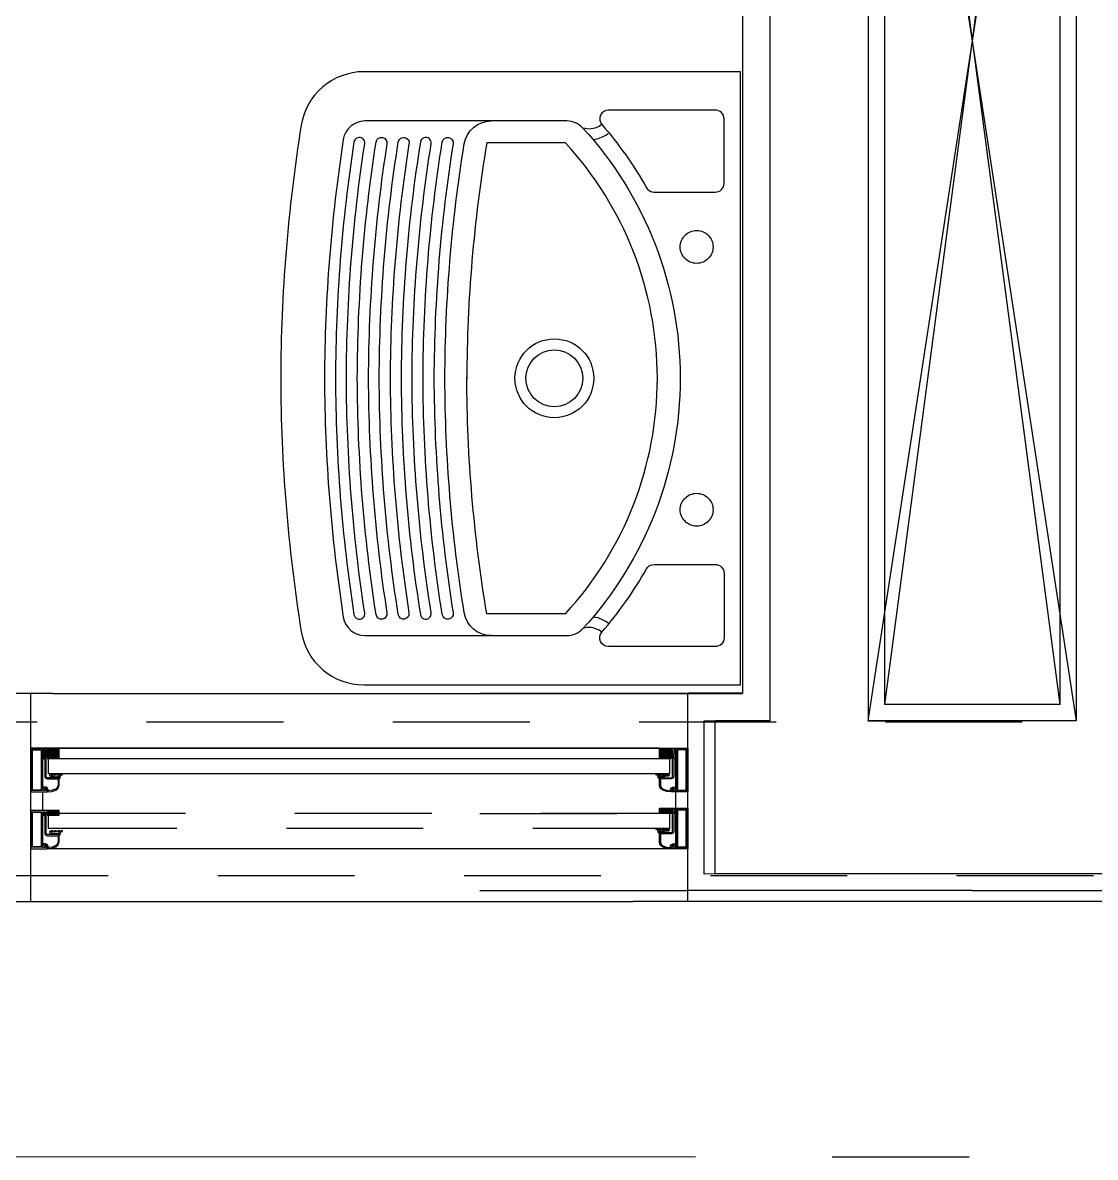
# Model space of a CAD drawing. Header units: millimetres. Extents: x 188.6 to 263.2, y 40.1 to 120.1.
# Drawn here: x 222.609 to 223.589, y 87.661 to 88.697 of the extents above; entities that cross this region are included whole.
import ezdxf

# ---------------------------------------------------------------- set-up
doc = ezdxf.new("R2010")
doc.units = ezdxf.units.MM
for name, pattern in [('_XREF_APTOS 603 E 604$0$DASHED', [15, 12, -3]), ('_XREF_APTOS 603 E 604$0$XREF-TIPO$0$HIDDEN', [0.375, 0.25, -0.125]), ('_XREF_APTOS 605 E 606_R01$0$XREF-TIPO$0$HIDDEN', [0.375, 0.25, -0.125]), ('CENTER2', [1.125, 0.75, -0.125, 0.125, -0.125]), ('HIDDEN2', [0.1875, 0.125, -0.0625])]:
    doc.linetypes.add(name, pattern=pattern)
for name, color, linetype in [('_XREF_APTOS 603 E 604$0$A-MC-ALVENARIA', 8, 'Continuous'), ('_XREF_APTOS 603 E 604$0$I-MC-INDICAÇÕES', 8, 'Continuous'), ('_XREF_APTOS 603 E 604$0$L-MC-LAYOUT MOLHADO', 8, 'Continuous'), ('_XREF_APTOS 603 E 604$0$R-MC-REBOCO', 8, 'Continuous'), ('_XREF_APTOS 603 E 604$0$XREF-TIPO$0$V-MC-VISTA1', 8, 'Continuous'), ('_XREF_APTOS 603 E 604$0$XREF-TIPO$0$V-MC-VISTA2', 8, 'Continuous'), ('ARQ', 8, 'Continuous'), ('ARQ-BASE', 8, 'Continuous'), ('ESTR-VIGAS', 11, 'HIDDEN2'), ('ESTRUTURA', 7, 'Continuous'), ('GAS-TUBO-PISO', 6, 'CENTER2')]:
    doc.layers.add(name, color=color, linetype=linetype)

# ---------------------------------------------------------------- blocks, each defined once
blk = doc.blocks.new('COBERTURA_29-09-2016')
at = {"layer": 'ESTR-VIGAS'}
for points in [[(17.97, 1.68), (15.66, 1.68)], [(15.66, 1.54), (17.97, 1.54)]]:
    blk.add_lwpolyline(points, dxfattribs=at)
blk = doc.blocks.new('_XREF_APTOS 603 E 604$0$XREF-TIPO$0$Z$W@#1289')
at = {"layer": 'ARQ'}
h = blk.add_hatch(dxfattribs=at)
h.set_pattern_fill('ANSI31', color=252, scale=0.0003, style=0)
h.set_pattern_definition([(45, (135.6619814, -159.2381184), (-0.000673519209, 0.000673519209), [])])
h.paths.add_polyline_path([(-0.0352, 0.0907), (-0.0242, 0.0907), (-0.0242, 0.0824), (-0.0334, 0.0824), (-0.0352, 0.0824)])
h = blk.add_hatch(dxfattribs=at)
h.set_pattern_fill('ANSI31', color=252, scale=0.0003, style=0)
h.set_pattern_definition([(45, (136.2213063, -159.2343157), (-0.000673519209, 0.000673519209), [])])
h.paths.add_polyline_path([(0.5352, 0.0824), (0.5352, 0.0907), (0.5242, 0.0907), (0.5242, 0.0824)])
h = blk.add_hatch(dxfattribs=at)
h.set_pattern_fill('ANSI31', color=252, scale=0.0003, style=0)
h.set_pattern_definition([(45, (135.6619836, -159.302569), (-0.000673519209, 0.000673519209), [])])
h.paths.add_polyline_path([(-0.0352, 0.0324), (-0.0352, 0.0357), (-0.0242, 0.0357), (-0.0242, 0.0324), (-0.0255, 0.0324)])
h = blk.add_hatch(dxfattribs=at)
h.set_pattern_fill('ANSI31', color=252, scale=0.0003, style=0)
h.set_pattern_definition([(45, (136.2213034, -159.3044761), (-0.000673519209, 0.000673519209), [])])
h.paths.add_polyline_path([(0.5242, 0.0305), (0.5242, 0.0338), (0.5352, 0.0338), (0.5352, 0.0305), (0.5338, 0.0305)])
at = {"layer": 'ARQ', "color": 8}
for p, q in [((-0.05, 0), (-0.05, 0.0919)), ((-0.0242, 0.0919), (0.5242, 0.0919)), ((-0.0392, 0.0369), (-0.0392, 0.0519)), ((0.5392, 0.035), (0.5392, 0.0519)), ((0.55, 0.035), (0.55, 0.0519)), ((-0.0392, 0), (0.5356, 0))]:
    blk.add_line(p, q, dxfattribs=at)
at = {"layer": 'ARQ'}
blk.add_line((-0.0392, 0), (-0.0392, 0.0353), dxfattribs=at)
for points in [[(-0.0242, 0.0919), (-0.05, 0.0919), (-0.05, 0.0519), (-0.0356, 0.0519, 0.446841), (-0.0352, 0.0523), (-0.0352, 0.0526, 0.480957), (-0.0357, 0.0531), (-0.0362, 0.0531), (-0.0362, 0.0547, 0.329606), (-0.0365, 0.0551), (-0.0367, 0.0552), (-0.0371, 0.0552), (-0.0373, 0.0549), (-0.0373, 0.0535, -0.409991), (-0.0377, 0.0531), (-0.0388, 0.0531, -0.414214), (-0.0392, 0.0535), (-0.0392, 0.0903, -0.414214), (-0.0388, 0.0907), (-0.0377, 0.0907, -0.414214), (-0.0373, 0.0903), (-0.0373, 0.0833, 0.414214), (-0.0369, 0.0829), (-0.0366, 0.0829, 0.414214), (-0.0362, 0.0833), (-0.0362, 0.0903, -0.414214), (-0.0358, 0.0907), (-0.0242, 0.0907), (-0.0242, 0.0919)], [(0.5242, 0.0919), (0.55, 0.0919), (0.55, 0.0519), (0.5356, 0.0519, -0.446841), (0.5352, 0.0523), (0.5352, 0.0526, -0.480957), (0.5357, 0.0531), (0.5362, 0.0531), (0.5362, 0.0547, -0.329606), (0.5365, 0.0551), (0.5367, 0.0552), (0.5371, 0.0552), (0.5373, 0.0549), (0.5373, 0.0535, 0.409991), (0.5377, 0.0531), (0.5388, 0.0531, 0.414214), (0.5392, 0.0535), (0.5392, 0.0903, 0.414214), (0.5388, 0.0907), (0.5377, 0.0907, 0.414214), (0.5373, 0.0903), (0.5373, 0.0833, -0.414214), (0.5369, 0.0829), (0.5366, 0.0829, -0.414214), (0.5362, 0.0833), (0.5362, 0.0903, 0.414214), (0.5358, 0.0907), (0.5242, 0.0907), (0.5242, 0.0919)], [(-0.0242, 0.0369), (-0.05, 0.0369), (-0.05, 0), (-0.0356, 0, 0.446841), (-0.0352, 0.0004), (-0.0352, 0.0007, 0.480957), (-0.0357, 0.0012), (-0.0362, 0.0012), (-0.0362, 0.0028, 0.329606), (-0.0365, 0.0032), (-0.0367, 0.0033), (-0.0371, 0.0033), (-0.0373, 0.003), (-0.0373, 0.0016, -0.409991), (-0.0377, 0.0012), (-0.0388, 0.0012, -0.414214), (-0.0392, 0.0016), (-0.0392, 0.0353, -0.414214), (-0.0388, 0.0357), (-0.0377, 0.0357, -0.414214), (-0.0373, 0.0353), (-0.0373, 0.0333, 0.414214), (-0.0369, 0.0329), (-0.0366, 0.0329, 0.414214), (-0.0362, 0.0333), (-0.0362, 0.0353, -0.414214), (-0.0358, 0.0357), (-0.0242, 0.0357), (-0.0242, 0.0369)], [(0.5242, 0.035), (0.55, 0.035), (0.55, 0), (0.5356, 0, -0.446841), (0.5352, 0.0004), (0.5352, 0.0007, -0.480957), (0.5357, 0.0012), (0.5362, 0.0012), (0.5362, 0.0028, -0.329606), (0.5365, 0.0032), (0.5367, 0.0033), (0.5371, 0.0033), (0.5373, 0.003), (0.5373, 0.0016, 0.409991), (0.5377, 0.0012), (0.5388, 0.0012, 0.414214), (0.5392, 0.0016), (0.5392, 0.0334, 0.414214), (0.5388, 0.0338), (0.5377, 0.0338, 0.414214), (0.5373, 0.0334), (0.5373, 0.0314, -0.414214), (0.5369, 0.031), (0.5366, 0.031, -0.414214), (0.5362, 0.0314), (0.5362, 0.0334, 0.414214), (0.5358, 0.0338), (0.5242, 0.0338), (0.5242, 0.035)]]:
    blk.add_lwpolyline(points, format="xyb", dxfattribs=at)
for points in [[(-0.0489, 0.0907), (-0.0403, 0.0907), (-0.0403, 0.0532), (-0.0489, 0.0532), (-0.0489, 0.0907)], [(-0.0486, 0.0904), (-0.0406, 0.0904), (-0.0406, 0.0535), (-0.0486, 0.0535)], [(-0.0242, 0.0907), (-0.0352, 0.0907), (-0.0352, 0.0824), (-0.0242, 0.0824)], [(0.5242, 0.0907), (0.5352, 0.0907), (0.5352, 0.0824), (0.5242, 0.0824)], [(0.5489, 0.0907), (0.5403, 0.0907), (0.5403, 0.0532), (0.5489, 0.0532), (0.5489, 0.0907)], [(0.5486, 0.0904), (0.5406, 0.0904), (0.5406, 0.0535), (0.5486, 0.0535)], [(-0.0334, 0.0684), (0.5338, 0.0684), (0.5338, 0.0824), (-0.0334, 0.0824)], [(-0.0489, 0.0357), (-0.0403, 0.0357), (-0.0403, 0.0013), (-0.0489, 0.0013), (-0.0489, 0.0357)], [(-0.0486, 0.0354), (-0.0406, 0.0354), (-0.0406, 0.0016), (-0.0486, 0.0016)], [(-0.0242, 0.0357), (-0.0352, 0.0357), (-0.0352, 0.0324), (-0.0242, 0.0324)], [(0.5242, 0.0338), (0.5352, 0.0338), (0.5352, 0.0305), (0.5242, 0.0305)], [(0.5489, 0.0338), (0.5403, 0.0338), (0.5403, 0.0013), (0.5489, 0.0013), (0.5489, 0.0338)], [(0.5486, 0.0335), (0.5406, 0.0335), (0.5406, 0.0016), (0.5486, 0.0016)]]:
    blk.add_lwpolyline(points, close=True, dxfattribs=at)
for points in [[(-0.0242, 0.0581), (-0.0242, 0.0654), (-0.0243, 0.0656), (-0.0246, 0.0658), (-0.0248, 0.0658), (-0.0251, 0.0656), (-0.0252, 0.0654), (-0.0252, 0.0648), (-0.0352, 0.0648), (-0.0359, 0.065), (-0.0362, 0.0658), (-0.0362, 0.0818), (-0.0365, 0.0825), (-0.0376, 0.0829), (-0.0378, 0.0834), (-0.0375, 0.0835), (-0.0374, 0.0838), (-0.0376, 0.0892), (-0.038, 0.0894), (-0.0383, 0.0894), (-0.0387, 0.0892), (-0.0388, 0.0839), (-0.0388, 0.0834), (-0.0383, 0.0822), (-0.0372, 0.0818), (-0.0372, 0.0658), (-0.0366, 0.0643), (-0.0352, 0.0638), (-0.0256, 0.0638), (-0.0253, 0.0636), (-0.0252, 0.0634), (-0.0252, 0.0581), (-0.0259, 0.0558), (-0.0276, 0.0544), (-0.0307, 0.0534), (-0.0338, 0.0529), (-0.0341, 0.053), (-0.0342, 0.0533), (-0.0342, 0.0539), (-0.0345, 0.0548), (-0.0352, 0.0556), (-0.0361, 0.0561), (-0.0364, 0.0562), (-0.0366, 0.0563), (-0.0384, 0.0563), (-0.0387, 0.0561), (-0.0388, 0.0557), (-0.0386, 0.0554), (-0.0378, 0.055), (-0.0376, 0.055), (-0.0374, 0.055), (-0.037, 0.0553), (-0.0366, 0.0553), (-0.0358, 0.0548), (-0.0356, 0.0545), (-0.0356, 0.0542), (-0.0362, 0.0539), (-0.0362, 0.0536), (-0.0361, 0.0534), (-0.0358, 0.0533), (-0.0352, 0.0533), (-0.0352, 0.0523), (-0.0351, 0.052), (-0.0348, 0.0519), (-0.0309, 0.0523), (-0.0272, 0.0535), (-0.025, 0.0553), (-0.0242, 0.0581)], [(0.5242, 0.0581), (0.5242, 0.0654), (0.5243, 0.0656), (0.5246, 0.0658), (0.5248, 0.0658), (0.5251, 0.0656), (0.5252, 0.0654), (0.5252, 0.0648), (0.5352, 0.0648), (0.5359, 0.065), (0.5362, 0.0658), (0.5362, 0.0818), (0.5365, 0.0825), (0.5376, 0.0829), (0.5378, 0.0834), (0.5375, 0.0835), (0.5374, 0.0838), (0.5376, 0.0892), (0.538, 0.0894), (0.5383, 0.0894), (0.5387, 0.0892), (0.5388, 0.0839), (0.5388, 0.0834), (0.5383, 0.0822), (0.5372, 0.0818), (0.5372, 0.0658), (0.5366, 0.0643), (0.5352, 0.0638), (0.5256, 0.0638), (0.5253, 0.0636), (0.5252, 0.0634), (0.5252, 0.0581), (0.5259, 0.0558), (0.5276, 0.0544), (0.5307, 0.0534), (0.5338, 0.0529), (0.5341, 0.053), (0.5342, 0.0533), (0.5342, 0.0539), (0.5345, 0.0548), (0.5352, 0.0556), (0.5361, 0.0561), (0.5364, 0.0562), (0.5366, 0.0563), (0.5384, 0.0563), (0.5387, 0.0561), (0.5388, 0.0557), (0.5386, 0.0554), (0.5378, 0.055), (0.5376, 0.055), (0.5374, 0.055), (0.537, 0.0553), (0.5366, 0.0553), (0.5358, 0.0548), (0.5356, 0.0545), (0.5356, 0.0542), (0.5362, 0.0539), (0.5362, 0.0536), (0.5361, 0.0534), (0.5358, 0.0533), (0.5352, 0.0533), (0.5352, 0.0523), (0.5351, 0.052), (0.5348, 0.0519), (0.5309, 0.0523), (0.5272, 0.0535), (0.525, 0.0553), (0.5242, 0.0581)], [(-0.0316, 0.0673), (-0.031, 0.0675), (-0.0303, 0.0676), (-0.0301, 0.0677), (-0.03, 0.068), (-0.0302, 0.0683), (-0.0311, 0.0683), (-0.0321, 0.068), (-0.033, 0.0674), (-0.0331, 0.0672), (-0.0331, 0.067), (-0.0328, 0.0664), (-0.0321, 0.0662), (-0.0291, 0.0662), (-0.0289, 0.0661), (-0.0289, 0.066), (-0.0289, 0.0659), (-0.0288, 0.0658), (-0.0287, 0.0657), (-0.0259, 0.0657), (-0.0257, 0.0658), (-0.0257, 0.0659), (-0.0257, 0.066), (-0.0256, 0.0661), (-0.0255, 0.0662), (-0.0244, 0.0662), (-0.0242, 0.0662), (-0.0242, 0.066), (-0.0242, 0.0646), (-0.0241, 0.0643), (-0.0238, 0.0642), (-0.0236, 0.0643), (-0.0234, 0.0645), (-0.0229, 0.0664), (-0.0223, 0.0672), (-0.0211, 0.0676), (-0.021, 0.0678), (-0.021, 0.0682), (-0.0212, 0.0683), (-0.0224, 0.0683), (-0.0231, 0.0681), (-0.0237, 0.0674), (-0.0237, 0.0674), (-0.0239, 0.0673), (-0.0252, 0.0673), (-0.0245, 0.0675), (-0.0239, 0.0676), (-0.0236, 0.0677), (-0.0235, 0.068), (-0.0235, 0.0682), (-0.0236, 0.0683), (-0.0247, 0.0683), (-0.0257, 0.0679), (-0.0265, 0.0674), (-0.0266, 0.0673), (-0.0268, 0.0673), (-0.0286, 0.0673), (-0.0279, 0.0675), (-0.0272, 0.0676), (-0.0269, 0.0677), (-0.0268, 0.068), (-0.0269, 0.0683), (-0.0281, 0.0683), (-0.0291, 0.068), (-0.0299, 0.0674), (-0.03, 0.0673), (-0.0302, 0.0673), (-0.0316, 0.0673)], [(0.5316, 0.0673), (0.531, 0.0675), (0.5303, 0.0676), (0.5301, 0.0677), (0.53, 0.068), (0.5302, 0.0683), (0.5311, 0.0683), (0.5321, 0.068), (0.533, 0.0674), (0.5331, 0.0672), (0.5331, 0.067), (0.5328, 0.0664), (0.5321, 0.0662), (0.5291, 0.0662), (0.5289, 0.0661), (0.5289, 0.066), (0.5289, 0.0659), (0.5288, 0.0658), (0.5287, 0.0657), (0.5259, 0.0657), (0.5257, 0.0658), (0.5257, 0.0659), (0.5257, 0.066), (0.5256, 0.0661), (0.5255, 0.0662), (0.5244, 0.0662), (0.5242, 0.0662), (0.5242, 0.066), (0.5242, 0.0646), (0.5241, 0.0643), (0.5238, 0.0642), (0.5236, 0.0643), (0.5234, 0.0645), (0.5229, 0.0664), (0.5223, 0.0672), (0.5211, 0.0676), (0.521, 0.0678), (0.521, 0.0682), (0.5212, 0.0683), (0.5224, 0.0683), (0.5231, 0.0681), (0.5237, 0.0674), (0.5237, 0.0674), (0.5239, 0.0673), (0.5252, 0.0673), (0.5245, 0.0675), (0.5239, 0.0676), (0.5236, 0.0677), (0.5235, 0.068), (0.5235, 0.0682), (0.5236, 0.0683), (0.5247, 0.0683), (0.5257, 0.0679), (0.5265, 0.0674), (0.5266, 0.0673), (0.5268, 0.0673), (0.5286, 0.0673), (0.5279, 0.0675), (0.5272, 0.0676), (0.5269, 0.0677), (0.5268, 0.068), (0.5269, 0.0683), (0.5281, 0.0683), (0.5291, 0.068), (0.5299, 0.0674), (0.53, 0.0673), (0.5302, 0.0673), (0.5316, 0.0673)], [(-0.0242, 0.0062), (-0.0242, 0.0154), (-0.0243, 0.0156), (-0.0246, 0.0158), (-0.0248, 0.0158), (-0.0251, 0.0156), (-0.0252, 0.0154), (-0.0252, 0.0148), (-0.0352, 0.0148), (-0.0359, 0.015), (-0.0362, 0.0158), (-0.0362, 0.0318), (-0.0365, 0.0325), (-0.0376, 0.0329), (-0.0378, 0.0334), (-0.0375, 0.0335), (-0.0374, 0.0338), (-0.0376, 0.0342), (-0.038, 0.0344), (-0.0383, 0.0344), (-0.0387, 0.0342), (-0.0388, 0.0339), (-0.0388, 0.0334), (-0.0383, 0.0322), (-0.0372, 0.0318), (-0.0372, 0.0158), (-0.0366, 0.0143), (-0.0352, 0.0138), (-0.0256, 0.0138), (-0.0253, 0.0136), (-0.0252, 0.0134), (-0.0252, 0.0062), (-0.0259, 0.0039), (-0.0276, 0.0025), (-0.0307, 0.0015), (-0.0338, 0.001), (-0.034, 0.0011), (-0.0342, 0.0014), (-0.0342, 0.002), (-0.0345, 0.0029), (-0.0352, 0.0037), (-0.0361, 0.0042), (-0.0364, 0.0043), (-0.0366, 0.0044), (-0.0384, 0.0044), (-0.0387, 0.0042), (-0.0388, 0.0038), (-0.0386, 0.0035), (-0.0378, 0.0031), (-0.0376, 0.0031), (-0.0374, 0.0031), (-0.037, 0.0034), (-0.0366, 0.0034), (-0.0358, 0.0029), (-0.0356, 0.0026), (-0.0356, 0.0023), (-0.0362, 0.002), (-0.0362, 0.0017), (-0.0361, 0.0015), (-0.0358, 0.0013), (-0.0352, 0.0013), (-0.0352, 0.0004), (-0.0351, 0.0001), (-0.0348, 0), (-0.0309, 0.0004), (-0.0272, 0.0016), (-0.025, 0.0034), (-0.0242, 0.0062)], [(0.5242, 0.0062), (0.5242, 0.0135), (0.5243, 0.0137), (0.5246, 0.0139), (0.5248, 0.0139), (0.5251, 0.0137), (0.5252, 0.0135), (0.5252, 0.0129), (0.5352, 0.0129), (0.5359, 0.0131), (0.5362, 0.0139), (0.5362, 0.0299), (0.5365, 0.0306), (0.5376, 0.031), (0.5378, 0.0315), (0.5375, 0.0316), (0.5374, 0.0319), (0.5376, 0.0323), (0.538, 0.0325), (0.5383, 0.0325), (0.5387, 0.0323), (0.5388, 0.032), (0.5388, 0.0315), (0.5383, 0.0303), (0.5372, 0.0299), (0.5372, 0.0139), (0.5366, 0.0124), (0.5352, 0.0119), (0.5256, 0.0119), (0.5253, 0.0117), (0.5252, 0.0115), (0.5252, 0.0062), (0.5259, 0.0039), (0.5276, 0.0025), (0.5307, 0.0015), (0.5338, 0.001), (0.5341, 0.0011), (0.5342, 0.0014), (0.5342, 0.002), (0.5345, 0.0029), (0.5352, 0.0037), (0.5361, 0.0042), (0.5364, 0.0043), (0.5366, 0.0044), (0.5384, 0.0044), (0.5387, 0.0042), (0.5388, 0.0038), (0.5386, 0.0035), (0.5378, 0.0031), (0.5376, 0.0031), (0.5374, 0.0031), (0.537, 0.0034), (0.5366, 0.0034), (0.5358, 0.0029), (0.5356, 0.0026), (0.5356, 0.0023), (0.5362, 0.002), (0.5362, 0.0017), (0.5361, 0.0015), (0.5358, 0.0013), (0.5352, 0.0013), (0.5352, 0.0004), (0.5351, 0.0001), (0.5348, 0), (0.5309, 0.0004), (0.5272, 0.0016), (0.525, 0.0034), (0.5242, 0.0062)], [(-0.0316, 0.0173), (-0.031, 0.0175), (-0.0303, 0.0176), (-0.0301, 0.0177), (-0.03, 0.018), (-0.0302, 0.0183), (-0.0311, 0.0183), (-0.0321, 0.018), (-0.033, 0.0174), (-0.0331, 0.0172), (-0.0331, 0.017), (-0.0328, 0.0164), (-0.0321, 0.0162), (-0.029, 0.0162), (-0.0289, 0.0161), (-0.0288, 0.016), (-0.0288, 0.0159), (-0.0288, 0.0158), (-0.0286, 0.0157), (-0.0258, 0.0157), (-0.0257, 0.0158), (-0.0256, 0.0159), (-0.0256, 0.016), (-0.0256, 0.0161), (-0.0254, 0.0162), (-0.0244, 0.0162), (-0.0242, 0.0162), (-0.0242, 0.016), (-0.0242, 0.0146), (-0.0241, 0.0143), (-0.0238, 0.0142), (-0.0236, 0.0143), (-0.0234, 0.0145), (-0.0229, 0.0164), (-0.0223, 0.0172), (-0.0211, 0.0176), (-0.021, 0.0178), (-0.021, 0.0182), (-0.0212, 0.0183), (-0.0224, 0.0183), (-0.0231, 0.0181), (-0.0237, 0.0174), (-0.0237, 0.0174), (-0.0239, 0.0173), (-0.0252, 0.0173), (-0.0245, 0.0175), (-0.0239, 0.0176), (-0.0236, 0.0177), (-0.0235, 0.018), (-0.0235, 0.0182), (-0.0236, 0.0183), (-0.0247, 0.0183), (-0.0257, 0.0179), (-0.0265, 0.0174), (-0.0266, 0.0173), (-0.0268, 0.0173), (-0.0286, 0.0173), (-0.0279, 0.0175), (-0.0272, 0.0176), (-0.0269, 0.0177), (-0.0268, 0.018), (-0.0269, 0.0183), (-0.0281, 0.0183), (-0.0291, 0.018), (-0.0299, 0.0174), (-0.03, 0.0173), (-0.0302, 0.0173), (-0.0316, 0.0173)], [(0.5316, 0.0154), (0.531, 0.0156), (0.5303, 0.0157), (0.5301, 0.0158), (0.53, 0.0161), (0.5302, 0.0164), (0.5311, 0.0164), (0.5321, 0.0161), (0.533, 0.0155), (0.5331, 0.0153), (0.5331, 0.0151), (0.5328, 0.0145), (0.5321, 0.0143), (0.529, 0.0143), (0.5289, 0.0142), (0.5288, 0.0141), (0.5288, 0.014), (0.5288, 0.0139), (0.5286, 0.0138), (0.5258, 0.0138), (0.5257, 0.0139), (0.5256, 0.014), (0.5256, 0.0141), (0.5256, 0.0142), (0.5254, 0.0143), (0.5244, 0.0143), (0.5242, 0.0142), (0.5242, 0.0141), (0.5242, 0.0127), (0.5241, 0.0124), (0.5238, 0.0123), (0.5236, 0.0124), (0.5234, 0.0126), (0.5229, 0.0145), (0.5223, 0.0153), (0.5211, 0.0157), (0.521, 0.0159), (0.521, 0.0162), (0.5212, 0.0164), (0.5224, 0.0164), (0.5231, 0.0161), (0.5237, 0.0155), (0.5237, 0.0155), (0.5239, 0.0154), (0.5252, 0.0154), (0.5245, 0.0156), (0.5239, 0.0157), (0.5236, 0.0158), (0.5235, 0.0161), (0.5235, 0.0163), (0.5236, 0.0164), (0.5247, 0.0164), (0.5257, 0.016), (0.5265, 0.0155), (0.5266, 0.0154), (0.5268, 0.0154), (0.5286, 0.0154), (0.5279, 0.0156), (0.5272, 0.0157), (0.5269, 0.0158), (0.5268, 0.0161), (0.5269, 0.0164), (0.5281, 0.0164), (0.5291, 0.0161), (0.5299, 0.0155), (0.53, 0.0154), (0.5302, 0.0154), (0.5316, 0.0154)]]:
    blk.add_lwpolyline(points, dxfattribs=at)
at = {"layer": 'ARQ', "linetype": '_XREF_APTOS 603 E 604$0$XREF-TIPO$0$HIDDEN', "ltscale": 0.5}
blk.add_lwpolyline([(-0.0334, 0.0184), (0.5338, 0.0184), (0.5338, 0.0324), (-0.0334, 0.0324)], close=True, dxfattribs=at)
blk = doc.blocks.new('_XREF_APTOS 603 E 604$0$A$C4A9B41A7')
for points in [[(0.56, 0.42), (0.56, 0.0761, -0.368594), (0.5111, 0.0187, -0.038701), (0.28, 0, -0.038701), (0.0489, 0.0187, -0.368594), (0, 0.0761), (0, 0.42)], [(0.0482, 0.2933, -0.050149), (0.1059, 0.3341, 0.270155), (0.11, 0.3411), (0.11, 0.397, 0.414214), (0.102, 0.405), (0.043, 0.405, 0.414214), (0.035, 0.397), (0.035, 0.2994, 0.643298)], [(0.5118, 0.2933, 0.050149), (0.4541, 0.3341, -0.270155), (0.45, 0.3411), (0.45, 0.397, -0.414214), (0.458, 0.405), (0.517, 0.405, -0.414214), (0.525, 0.397), (0.525, 0.2994, -0.643298)], [(0.28, 0.286, 1), (0.28, 0.214, 1)], [(0.28, 0.276, 1), (0.28, 0.224, 1)], [(0.4942, 0.1575, -0.038853), (0.28, 0.14, -0.038853), (0.0658, 0.1575, 1), (0.0642, 0.1476, 0.03886), (0.28, 0.13, 0.03886), (0.4958, 0.1476, 1)], [(0.4942, 0.1375, -1), (0.4958, 0.1276, -0.03886), (0.28, 0.11, -0.03886), (0.0642, 0.1276, -1), (0.0658, 0.1375, 0.038853), (0.28, 0.12, 0.038853)], [(0.28, 0.06, 0.037231), (0.4942, 0.0768, -1), (0.4958, 0.0669, -0.037237), (0.28, 0.05, -0.037237), (0.0642, 0.0669, -1), (0.0658, 0.0768, 0.037231)]]:
    blk.add_lwpolyline(points, format="xyb", close=True)
at = {"linetype": '_XREF_APTOS 603 E 604$0$DASHED'}
blk.add_lwpolyline([(0.45, 0.42), (0.56, 0.42)], dxfattribs=at)
for points in [[(0.16, 0.395, 1), (0.16, 0.365, 1)], [(0.4, 0.395, 1), (0.4, 0.365, 1)]]:
    blk.add_lwpolyline(points, format="xyb", close=True, dxfattribs=at)
for points in [[(0.5085, 0.2761, 0.187658), (0.28, 0.365, 0.187658), (0.0515, 0.2761)], [(0.065, 0.2601, -0.188368), (0.28, 0.3441, -0.188368), (0.495, 0.2601)], [(0.5085, 0.2761, -0.210215), (0.515, 0.2614), (0.515, 0.0769, -0.369921), (0.4981, 0.0572, -0.037507), (0.28, 0.04, -0.037507), (0.0619, 0.0572, -0.369921), (0.045, 0.0769), (0.045, 0.2614, -0.210215), (0.0515, 0.2761)], [(0.045, 0.1923, 0.368054), (0.066, 0.1676, 0.039098), (0.28, 0.15)], [(0.28, 0.15, 0.039098), (0.494, 0.1676, 0.368054), (0.515, 0.1923)], [(0.28, 0.1, -0.038297), (0.0658, 0.1172, 1), (0.0642, 0.1074, 0.038303), (0.28, 0.09, 0.038303), (0.4958, 0.1074, 1), (0.4942, 0.1172, -0.038297), (0.28, 0.1)], [(0.28, 0.08, -0.037756), (0.0658, 0.097, 1), (0.0642, 0.0871, 0.037763), (0.28, 0.07, 0.037763), (0.4958, 0.0871, 1), (0.4942, 0.097, -0.037756), (0.28, 0.08)]]:
    blk.add_lwpolyline(points, format="xyb")
for points in [[(0.0482, 0.2933), (0.0499, 0.2908), (0.0516, 0.2869), (0.052, 0.2854), (0.0523, 0.2836), (0.0524, 0.2818), (0.0523, 0.2799), (0.0515, 0.2761)], [(0.0563, 0.2993), (0.0564, 0.2991), (0.0579, 0.297), (0.0591, 0.2947), (0.0611, 0.29), (0.0611, 0.29), (0.0617, 0.2877), (0.0621, 0.2855)], [(0.4979, 0.2855), (0.4983, 0.2877), (0.4989, 0.29), (0.4989, 0.29), (0.5009, 0.2947), (0.5021, 0.297), (0.5036, 0.2991), (0.5037, 0.2993)], [(0.5118, 0.2933), (0.5101, 0.2908), (0.5084, 0.2869), (0.508, 0.2854), (0.5077, 0.2836), (0.5076, 0.2818), (0.5077, 0.2799), (0.508, 0.278), (0.5085, 0.2761)]]:
    blk.add_lwpolyline(points)
at = {"ltscale": 0.359823}
for points in [[(0.065, 0.2601), (0.065, 0.2602)], [(0.495, 0.2601), (0.495, 0.2602)]]:
    blk.add_lwpolyline(points, dxfattribs=at)
for points in [[(0.065, 0.2601), (0.065, 0.1882, 0.040426), (0.2806, 0.17)], [(0.495, 0.2601), (0.495, 0.1882, -0.040426), (0.2794, 0.17)]]:
    blk.add_lwpolyline(points, format="xyb", dxfattribs=at)
blk = doc.blocks.new('A$C0BE265FA')
at = {"layer": 'ARQ-BASE'}
h = blk.add_hatch(dxfattribs=at)
h.set_pattern_fill('ANSI31', color=252, scale=0.0003, style=0)
h.set_pattern_definition([(45, (84.3182191, -147.3768361), (-0.000673519209, 0.000673519209), [])])
h.paths.add_polyline_path([(11.8801, 0.1388), (11.8691, 0.1388), (11.8691, 0.1305), (11.8784, 0.1305), (11.8801, 0.1305)])
h = blk.add_hatch(dxfattribs=at)
h.set_pattern_fill('ANSI31', color=252, scale=0.0003, style=0)
h.set_pattern_definition([(45, (84.3182213, -147.4412866), (-0.000673519209, 0.000673519209), [])])
h.paths.add_polyline_path([(11.8801, 0.0805), (11.8801, 0.0838), (11.8691, 0.0838), (11.8691, 0.0805), (11.8705, 0.0805)])
at = {"layer": '_XREF_APTOS 603 E 604$0$A-MC-ALVENARIA'}
for p, q in [((11.97, 1.4951), (11.97, 0.165)), ((11.97, 1.4951), (11.97, 0.165)), ((12.06, 1.4051), (12.06, 0.165)), ((12.06, 1.4051), (12.06, 0.165)), ((12.25, 1.4051), (12.25, 0.165)), ((11.91, 0.1649), (11.97, 0.165)), ((11.91, 0.025), (11.91, 0.1649)), ((12.06, 0.165), (12.155, 0.165)), ((12.25, 0.165), (12.06, 0.165)), ((12.155, 0.0252), (11.91, 0.025)), ((12.3049, 0.0251), (12.155, 0.0251))]:
    blk.add_line(p, q, dxfattribs=at)
at = {"layer": '_XREF_APTOS 603 E 604$0$I-MC-INDICAÇÕES'}
for p, q in [((12.075, 0.18), (12.235, 1.3901)), ((12.075, 1.3901), (12.235, 0.18))]:
    blk.add_line(p, q, dxfattribs=at)
at = {"layer": '_XREF_APTOS 603 E 604$0$R-MC-REBOCO'}
for p, q in [((11.945, 1.5101), (11.945, 0.19)), ((12.075, 0.18), (12.075, 1.3901)), ((12.235, 1.3901), (12.235, 0.18)), ((11.315, 0.19), (11.245, 0.19)), ((11.295, 0.0001), (11.295, 0.19)), ((12.235, 0.18), (12.075, 0.18)), ((12.465, 0.0001), (11.845, 0.0001))]:
    blk.add_line(p, q, dxfattribs=at)
at = {"layer": '_XREF_APTOS 603 E 604$0$XREF-TIPO$0$V-MC-VISTA2'}
for p, q in [((11.315, 0.19), (11.945, 0.19)), ((11.895, 0.0001), (11.895, 0.19)), ((11.295, 0.1401), (11.895, 0.1401)), ((11.245, 0.0001), (11.845, 0.0001))]:
    blk.add_line(p, q, dxfattribs=at)
at = {"layer": 'ARQ-BASE'}
for p, q in [((12.06, 1.405), (12.06, 0.1651)), ((12.06, 1.405), (12.06, 0.1651)), ((12.06, 0.1651), (12.25, 1.405)), ((12.06, 1.405), (12.25, 0.165)), ((12.25, 1.405), (12.25, 0.165)), ((11.7052, 0.1901), (11.895, 0.1901)), ((11.945, 0.1901), (11.895, 0.1901)), ((11.895, 0.0101), (11.895, 0.1901)), ((11.97, 0.1651), (11.92, 0.1651)), ((11.92, 0.0251), (11.92, 0.1651)), ((12.155, 0.1651), (12.06, 0.1651)), ((12.25, 0.165), (12.155, 0.1651)), ((11.7052, 0.1401), (11.895, 0.1401)), ((11.7052, 0.1401), (11.895, 0.1401)), ((11.895, 0.0101), (11.895, 0.1401)), ((11.8842, 0.0481), (11.8842, 0.0835)), ((12.155, 0.0251), (11.92, 0.0251)), ((12.3049, 0.025), (12.155, 0.0251)), ((11.7052, 0.0101), (11.895, 0.0101)), ((12.155, 0.01), (11.895, 0.0101)), ((12.155, 0.01), (14.285, 0.0101))]:
    blk.add_line(p, q, dxfattribs=at)
at = {"layer": 'ARQ-BASE', "color": 8}
for p, q in [((11.8691, 0.14), (11.7052, 0.14)), ((11.895, 0.0481), (11.895, 0.14)), ((11.8842, 0.085), (11.8842, 0.1)), ((11.8842, 0.0481), (11.7052, 0.0481))]:
    blk.add_line(p, q, dxfattribs=at)
at = {"layer": 'ARQ-BASE'}
for points in [[(11.8691, 0.14), (11.895, 0.14), (11.895, 0.1), (11.8806, 0.1, -0.446841), (11.8802, 0.1004), (11.8802, 0.1007, -0.480957), (11.8806, 0.1012), (11.8812, 0.1012), (11.8812, 0.1028, -0.329606), (11.8815, 0.1032), (11.8817, 0.1033), (11.8821, 0.1033), (11.8823, 0.103), (11.8823, 0.1016, 0.409991), (11.8827, 0.1012), (11.8838, 0.1012, 0.414214), (11.8842, 0.1016), (11.8842, 0.1384, 0.414214), (11.8838, 0.1388), (11.8827, 0.1388, 0.414214), (11.8823, 0.1384), (11.8823, 0.1314, -0.414214), (11.8819, 0.131), (11.8816, 0.131, -0.414214), (11.8812, 0.1314), (11.8812, 0.1384, 0.414214), (11.8808, 0.1388), (11.8691, 0.1388), (11.8691, 0.14)], [(11.8691, 0.085), (11.895, 0.085), (11.895, 0.0481), (11.8806, 0.0481, -0.446841), (11.8802, 0.0485), (11.8802, 0.0488, -0.480957), (11.8806, 0.0493), (11.8812, 0.0493), (11.8812, 0.0509, -0.329606), (11.8815, 0.0513), (11.8817, 0.0514), (11.8821, 0.0514), (11.8823, 0.0511), (11.8823, 0.0497, 0.409991), (11.8827, 0.0493), (11.8838, 0.0493, 0.414214), (11.8842, 0.0497), (11.8842, 0.0834, 0.414214), (11.8838, 0.0838), (11.8827, 0.0838, 0.414214), (11.8823, 0.0834), (11.8823, 0.0814, -0.414214), (11.8819, 0.081), (11.8816, 0.081, -0.414214), (11.8812, 0.0814), (11.8812, 0.0834, 0.414214), (11.8808, 0.0838), (11.8691, 0.0838), (11.8691, 0.085)]]:
    blk.add_lwpolyline(points, format="xyb", dxfattribs=at)
for points in [[(11.8691, 0.1388), (11.8801, 0.1388), (11.8801, 0.1305), (11.8691, 0.1305)], [(11.8939, 0.1388), (11.8852, 0.1388), (11.8852, 0.1013), (11.8939, 0.1013), (11.8939, 0.1388)], [(11.8936, 0.1385), (11.8855, 0.1385), (11.8855, 0.1016), (11.8936, 0.1016)], [(11.8691, 0.0838), (11.8801, 0.0838), (11.8801, 0.0805), (11.8691, 0.0805)], [(11.8939, 0.0838), (11.8852, 0.0838), (11.8852, 0.0494), (11.8939, 0.0494), (11.8939, 0.0838)], [(11.8936, 0.0835), (11.8855, 0.0835), (11.8855, 0.0497), (11.8936, 0.0497)]]:
    blk.add_lwpolyline(points, close=True, dxfattribs=at)
for points in [[(11.8692, 0.1062), (11.8692, 0.1135), (11.8693, 0.1138), (11.8696, 0.1139), (11.8698, 0.1139), (11.8701, 0.1138), (11.8702, 0.1135), (11.8702, 0.1129), (11.8802, 0.1129), (11.8808, 0.1132), (11.8812, 0.1139), (11.8812, 0.1299), (11.8815, 0.1306), (11.8826, 0.1311), (11.8828, 0.1315), (11.8825, 0.1316), (11.8824, 0.1319), (11.8826, 0.1373), (11.883, 0.1375), (11.8833, 0.1375), (11.8837, 0.1373), (11.8838, 0.132), (11.8838, 0.1315), (11.8833, 0.1304), (11.8822, 0.1299), (11.8822, 0.1139), (11.8816, 0.1125), (11.8802, 0.1119), (11.8706, 0.1119), (11.8703, 0.1118), (11.8702, 0.1115), (11.8702, 0.1062), (11.8709, 0.104), (11.8726, 0.1025), (11.8756, 0.1015), (11.8788, 0.1011), (11.879, 0.1012), (11.8792, 0.1015), (11.8792, 0.102), (11.8794, 0.103), (11.8802, 0.1037), (11.8811, 0.1043), (11.8813, 0.1044), (11.8816, 0.1044), (11.8833, 0.1044), (11.8837, 0.1042), (11.8838, 0.1039), (11.8836, 0.1036), (11.8828, 0.1031), (11.8826, 0.1031), (11.8824, 0.1031), (11.882, 0.1034), (11.8816, 0.1034), (11.8808, 0.1029), (11.8806, 0.1027), (11.8806, 0.1024), (11.8811, 0.102), (11.8812, 0.1018), (11.881, 0.1015), (11.8808, 0.1014), (11.8802, 0.1014), (11.8802, 0.1004), (11.8801, 0.1002), (11.8798, 0.1), (11.8759, 0.1004), (11.8722, 0.1016), (11.87, 0.1035), (11.8692, 0.1062)], [(11.7052, 0.1305), (11.8784, 0.1305), (11.8784, 0.1165), (11.7052, 0.1165)], [(11.8766, 0.1154), (11.8759, 0.1156), (11.8753, 0.1157), (11.875, 0.1159), (11.875, 0.1162), (11.8751, 0.1164), (11.876, 0.1164), (11.8771, 0.1161), (11.8779, 0.1155), (11.8781, 0.1154), (11.8781, 0.1152), (11.8777, 0.1146), (11.8771, 0.1143), (11.874, 0.1143), (11.8739, 0.1143), (11.8738, 0.1141), (11.8738, 0.114), (11.8738, 0.1139), (11.8736, 0.1138), (11.8708, 0.1138), (11.8707, 0.1139), (11.8706, 0.114), (11.8706, 0.1141), (11.8706, 0.1143), (11.8704, 0.1143), (11.8693, 0.1143), (11.8692, 0.1143), (11.8691, 0.1141), (11.8691, 0.1127), (11.869, 0.1125), (11.8688, 0.1123), (11.8685, 0.1124), (11.8684, 0.1126), (11.8678, 0.1145), (11.8673, 0.1154), (11.8661, 0.1157), (11.8659, 0.116), (11.866, 0.1163), (11.8662, 0.1164), (11.8674, 0.1164), (11.8681, 0.1162), (11.8686, 0.1156), (11.8687, 0.1155), (11.8689, 0.1154), (11.8702, 0.1154), (11.8695, 0.1157), (11.8688, 0.1157), (11.8686, 0.1158), (11.8685, 0.1161), (11.8685, 0.1163), (11.8686, 0.1164), (11.8697, 0.1164), (11.8707, 0.1161), (11.8715, 0.1155), (11.8716, 0.1155), (11.8718, 0.1154), (11.8736, 0.1154), (11.8729, 0.1157), (11.8722, 0.1157), (11.8719, 0.1158), (11.8717, 0.1161), (11.8719, 0.1164), (11.8731, 0.1164), (11.874, 0.1161), (11.8749, 0.1155), (11.875, 0.1155), (11.8752, 0.1154), (11.8766, 0.1154)], [(11.8692, 0.0543), (11.8692, 0.0635), (11.8693, 0.0638), (11.8696, 0.0639), (11.8698, 0.0639), (11.8701, 0.0638), (11.8702, 0.0635), (11.8702, 0.0629), (11.8802, 0.0629), (11.8808, 0.0632), (11.8812, 0.0639), (11.8812, 0.0799), (11.8815, 0.0806), (11.8826, 0.0811), (11.8828, 0.0815), (11.8825, 0.0816), (11.8824, 0.0819), (11.8826, 0.0823), (11.883, 0.0825), (11.8833, 0.0825), (11.8836, 0.0823), (11.8838, 0.082), (11.8838, 0.0815), (11.8833, 0.0804), (11.8822, 0.0799), (11.8822, 0.0639), (11.8816, 0.0625), (11.8802, 0.0619), (11.8706, 0.0619), (11.8703, 0.0618), (11.8702, 0.0615), (11.8702, 0.0543), (11.8708, 0.0521), (11.8726, 0.0506), (11.8756, 0.0496), (11.8788, 0.0492), (11.879, 0.0492), (11.8792, 0.0496), (11.8792, 0.0501), (11.8794, 0.0511), (11.8802, 0.0518), (11.8811, 0.0524), (11.8813, 0.0525), (11.8816, 0.0525), (11.8833, 0.0525), (11.8837, 0.0523), (11.8838, 0.052), (11.8836, 0.0517), (11.8828, 0.0512), (11.8826, 0.0512), (11.8824, 0.0512), (11.882, 0.0515), (11.8816, 0.0515), (11.8808, 0.051), (11.8806, 0.0508), (11.8806, 0.0505), (11.8811, 0.0501), (11.8812, 0.0499), (11.881, 0.0496), (11.8808, 0.0495), (11.8802, 0.0495), (11.8802, 0.0485), (11.8801, 0.0483), (11.8798, 0.0481), (11.8759, 0.0485), (11.8722, 0.0497), (11.87, 0.0515), (11.8692, 0.0543)], [(11.8766, 0.0654), (11.8759, 0.0656), (11.8753, 0.0657), (11.875, 0.0659), (11.8749, 0.0662), (11.8751, 0.0664), (11.876, 0.0664), (11.8771, 0.0661), (11.8779, 0.0655), (11.8781, 0.0654), (11.8781, 0.0652), (11.8777, 0.0646), (11.8771, 0.0643), (11.874, 0.0643), (11.8739, 0.0643), (11.8738, 0.0641), (11.8738, 0.064), (11.8738, 0.0639), (11.8736, 0.0638), (11.8708, 0.0638), (11.8707, 0.0639), (11.8706, 0.064), (11.8706, 0.0641), (11.8706, 0.0643), (11.8704, 0.0643), (11.8693, 0.0643), (11.8692, 0.0643), (11.8691, 0.0641), (11.8691, 0.0627), (11.869, 0.0625), (11.8688, 0.0623), (11.8685, 0.0624), (11.8684, 0.0626), (11.8678, 0.0645), (11.8673, 0.0654), (11.8661, 0.0657), (11.8659, 0.066), (11.866, 0.0663), (11.8662, 0.0664), (11.8674, 0.0664), (11.8681, 0.0662), (11.8686, 0.0656), (11.8687, 0.0655), (11.8689, 0.0654), (11.8702, 0.0654), (11.8695, 0.0657), (11.8688, 0.0657), (11.8686, 0.0658), (11.8685, 0.0661), (11.8685, 0.0663), (11.8686, 0.0664), (11.8697, 0.0664), (11.8707, 0.0661), (11.8715, 0.0655), (11.8716, 0.0655), (11.8717, 0.0654), (11.8736, 0.0654), (11.8729, 0.0657), (11.8722, 0.0657), (11.8719, 0.0658), (11.8717, 0.0661), (11.8719, 0.0664), (11.8731, 0.0664), (11.874, 0.0661), (11.8749, 0.0655), (11.875, 0.0655), (11.8752, 0.0654), (11.8766, 0.0654)]]:
    blk.add_lwpolyline(points, dxfattribs=at)
at = {"layer": 'ARQ-BASE', "linetype": '_XREF_APTOS 605 E 606_R01$0$XREF-TIPO$0$HIDDEN', "ltscale": 0.5}
blk.add_lwpolyline([(11.7052, 0.0805), (11.8784, 0.0805), (11.8784, 0.0665), (11.7052, 0.0665)], dxfattribs=at)
at = {"layer": '_XREF_APTOS 603 E 604$0$L-MC-LAYOUT MOLHADO', "xscale": -1, "rotation": 270}
blk.add_blockref('_XREF_APTOS 603 E 604$0$A$C4A9B41A7', (11.5232, 0.1978), dxfattribs=at)
at = {"layer": '_XREF_APTOS 603 E 604$0$XREF-TIPO$0$V-MC-VISTA1', "xscale": -1}
blk.add_blockref('_XREF_APTOS 603 E 604$0$XREF-TIPO$0$Z$W@#1289', (11.845, 0.0482), dxfattribs=at)

msp = doc.modelspace()

# ---------------------------------------------------------------- block references
at = {"layer": 'ESTRUTURA'}
msp.add_blockref('COBERTURA_29-09-2016', (206.677, 86.3784), dxfattribs=at)

# ---------------------------------------------------------------- next in the draw order: block references
at = {"layer": 'ARQ'}
msp.add_blockref('A$C0BE265FA', (211.3213, 87.8947), dxfattribs=at)

# ---------------------------------------------------------------- next in the draw order: linework, layer by layer
at = {"layer": 'GAS-TUBO-PISO'}
msp.add_line((220.2233, 87.6624), (225.2186, 87.6611), dxfattribs=at)

doc.saveas('drawing.dxf')
